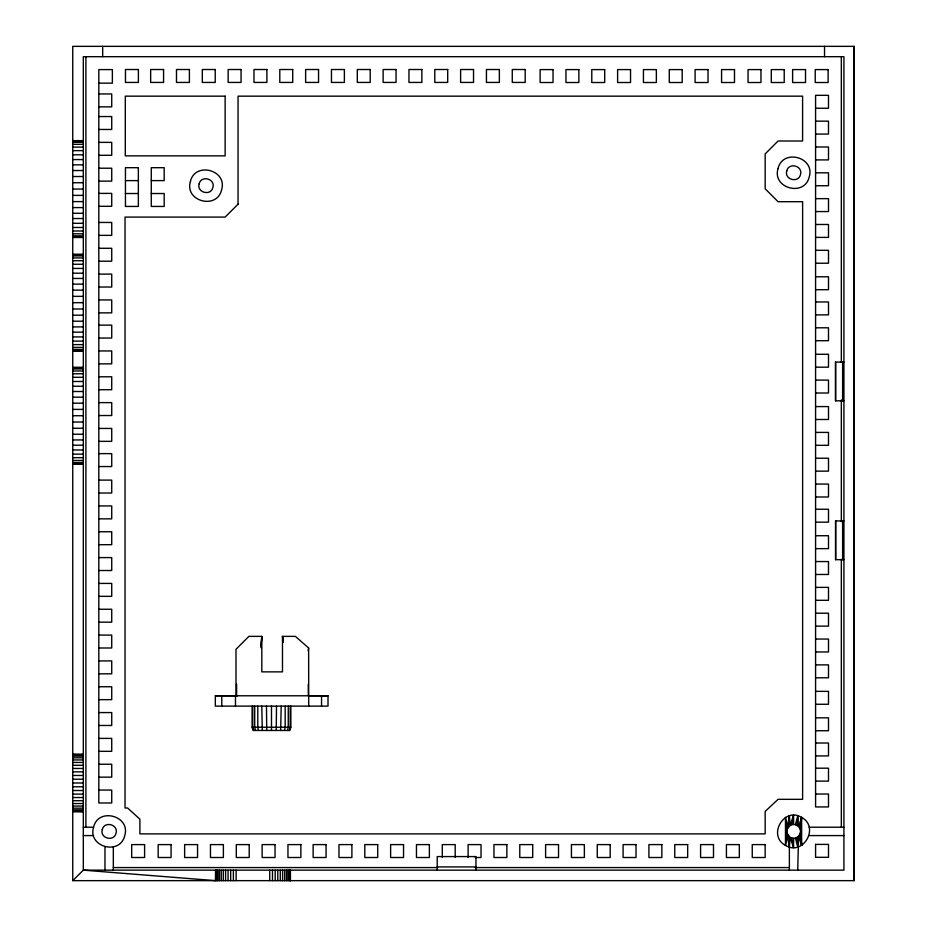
<?xml version="1.0" encoding="UTF-8"?>
<svg xmlns="http://www.w3.org/2000/svg" width="927" height="927" viewBox="0 0 927 927"><rect width="100%" height="100%" fill="white"/><g stroke="black" fill="none" stroke-linecap="round" stroke-linejoin="round"><path stroke-width="1.39" d="M854.103 880.65L854.103 46.35L72.746 46.35L72.746 880.65L854.103 880.65L854.103 46.35L854.254 570.522M789.375 870.152L789.375 847L786.919 833.199L785.482 845.389L785.482 817.429L786.919 833.199L790.152 837.429L793.558 847.545L793.639 838.367C803.755 837.602 800.36 823.836 801.635 817.429C784.068 806.374 767.139 835.691 785.482 845.389C803.049 856.432 819.978 827.116 801.635 817.429L798.553 826.478L800.36 829.607L801.635 845.389L798.553 836.328L797.741 870.152M788.715 826.478L789.375 815.806L790.152 825.378L786.919 829.607L785.482 845.389M797.116 825.378L797.741 815.806L795.436 824.682L798.553 826.478L797.741 815.806M260.974 647.695L261.82 636.374L248.899 636.374L235.991 649.294L235.991 695.783M276.246 730.464L276.501 706.119M787.614 834.879L789.375 847L790.152 837.429L793.639 838.367M260.904 646.212L261.82 636.374L261.82 671.866L282.48 671.866L282.48 636.374L295.389 636.374L308.633 647.996L308.726 706.119M800.36 829.607L801.635 817.429L801.635 845.389L799.665 834.879M93.557 827.22C87.428 847.058 120.128 855.818 124.739 835.586C130.869 815.76 98.158 806.988 93.557 827.22L83.314 827.22M787.614 827.927L789.375 815.806L786.919 829.607L785.482 817.429M280.684 730.464L281.171 706.119M308.146 650.777L308.633 647.996M793.558 815.262L790.152 825.378L791.832 824.682L793.558 815.262L793.639 824.451L795.436 824.682M799.665 827.927L801.635 817.429M284.485 730.464L285.18 727.231L285.18 706.119M287.416 730.464L288.262 727.231L288.262 706.119M289.247 730.464L290.197 727.231L290.197 706.119M290.858 706.119L290.858 727.231L289.873 730.464L253.094 730.464L252.109 727.231L252.109 706.119M72.746 880.65L83.314 870.152L843.918 870.152L843.918 56.686L83.314 56.686L83.314 870.152L215.458 880.65L215.528 870.152M791.832 824.682L793.639 824.451M98.818 83.152L112.376 83.152L112.376 69.595L98.818 69.595L98.818 802.979L111.727 802.979L111.727 790.059L98.818 790.059M98.818 93.951L111.727 93.951L111.727 106.86L98.818 106.86M815.586 108.25L828.495 108.25L828.495 95.33L815.586 95.33L815.586 806.942L828.495 806.942L828.495 794.022L815.586 794.022M98.818 116.547L111.727 116.547L111.727 129.467L98.818 129.467M815.586 121.159L828.495 121.159L828.495 134.079L815.586 134.079M72.746 140.626L83.314 140.626M72.746 141.043L83.314 141.043M72.746 142.283L83.314 142.283M98.818 142.376L111.727 142.376L111.727 155.296L98.818 155.296M72.746 144.311L83.314 144.311M815.586 146.987L828.495 146.987L828.495 159.907L815.586 159.907M72.746 147.115L83.314 147.115M72.746 150.637L83.314 150.637M72.746 154.809L83.314 154.809M72.746 159.571L83.314 159.571M72.746 164.844L83.314 164.844M98.818 168.216L111.727 168.216L111.727 181.124L98.818 181.124M72.746 170.522L83.314 170.522M815.586 172.816L828.495 172.816L828.495 185.736L815.586 185.736M72.746 176.524L83.314 176.524M125.446 180.614L138.355 180.614M151.275 180.614L164.183 180.614L164.183 167.694L151.275 167.694L151.275 206.443L164.183 206.443L164.183 193.523L151.275 193.523M72.746 182.735L83.314 182.735M72.746 189.062L83.314 189.062M98.818 193.395L111.727 193.395L111.727 206.304L98.818 206.304M125.446 193.523L138.355 193.523M72.746 195.377L83.314 195.377M815.586 198.645L828.495 198.645L828.495 211.565L815.586 211.565M72.746 201.599L83.314 201.599M72.746 207.59L83.314 207.59M72.746 213.28L83.314 213.28M72.746 218.54L83.314 218.54M98.818 222.457L111.727 222.457L111.727 235.365L98.818 235.365M72.746 223.303L83.314 223.303M815.586 224.485L828.495 224.485L828.495 237.393L815.586 237.393M72.746 227.486L83.314 227.486M72.746 230.997L83.314 230.997M72.746 233.801L83.314 233.801M72.746 235.84L83.314 235.84M72.746 237.08L83.314 237.08M72.746 237.486L83.314 237.486M98.818 248.285L111.727 248.285L111.727 261.194L98.818 261.194M815.586 250.313L828.495 250.313L828.495 263.222L815.586 263.222M72.746 254.265L83.314 254.265M72.746 254.658L83.314 254.658M72.746 255.898L83.314 255.898M72.746 257.926L83.314 257.926M72.746 260.73L83.314 260.73M72.746 264.253L83.314 264.253M72.746 268.436L83.314 268.436M72.746 273.198L83.314 273.198M98.818 274.114L111.727 274.114L111.727 287.022L98.818 287.022M815.586 276.779L828.495 276.779L828.495 289.699L815.586 289.699M72.746 278.459L83.314 278.459M72.746 284.137L83.314 284.137M72.746 290.139L83.314 290.139M72.746 296.35L83.314 296.35M98.818 299.942L111.727 299.942L111.727 312.863L98.818 312.863M815.586 301.97L828.495 301.97L828.495 314.879L815.586 314.879M72.746 302.677L83.314 302.677M72.746 308.992L83.314 308.992M72.746 315.215L83.314 315.215M72.746 321.205L83.314 321.205M98.818 325.122L111.727 325.122L111.727 338.042L98.818 338.042M72.746 326.895L83.314 326.895M815.586 327.799L828.495 327.799L828.495 340.707L815.586 340.707M72.746 332.156L83.314 332.156M72.746 336.918L83.314 336.918M72.746 341.101L83.314 341.101M72.746 344.624L83.314 344.624M72.746 347.416L83.314 347.416M72.746 349.456L83.314 349.456M72.746 350.696L83.314 350.696M98.818 350.951L111.727 350.951L111.727 363.871L98.818 363.871M72.746 351.078L83.314 351.078M815.586 354.276L828.495 354.276L828.495 367.185L815.586 367.185M843.918 362.086L835.517 362.086L835.517 400.823L843.918 400.823M72.746 367.289L83.314 367.289M72.746 367.706L83.314 367.706M72.746 368.946L83.314 368.946M72.746 370.974L83.314 370.974M72.746 373.778L83.314 373.778M98.818 376.791L111.727 376.791L111.727 389.699L98.818 389.699M72.746 377.301L83.314 377.301M815.586 380.105L828.495 380.105L828.495 393.013L815.586 393.013M72.746 381.484L83.314 381.484M72.746 386.246L83.314 386.246M72.746 391.507L83.314 391.507M72.746 397.185L83.314 397.185M98.818 402.619L111.727 402.619L111.727 415.528L98.818 415.528M72.746 403.187L83.314 403.187M815.586 406.582L828.495 406.582L828.495 419.491L815.586 419.491M72.746 409.398L83.314 409.398M72.746 415.725L83.314 415.725M72.746 422.04L83.314 422.04M72.746 428.262L83.314 428.262M98.818 428.448L111.727 428.448L111.727 441.356L98.818 441.356M815.586 432.411L828.495 432.411L828.495 445.319L815.586 445.319M72.746 434.253L83.314 434.253M72.746 439.943L83.314 439.943M72.746 445.203L83.314 445.203M72.746 449.966L83.314 449.966M98.818 453.627L111.727 453.627L111.727 466.548L98.818 466.548M72.746 454.149L83.314 454.149M72.746 457.671L83.314 457.671M815.586 458.239L828.495 458.239L828.495 471.148L815.586 471.148M72.746 460.464L83.314 460.464M72.746 462.503L83.314 462.503M72.746 463.743L83.314 463.743M72.746 464.149L83.314 464.149M98.818 480.105L111.727 480.105L111.727 493.025L98.818 493.025M815.586 484.068L828.495 484.068L828.495 496.988L815.586 496.988M98.818 505.933L111.727 505.933L111.727 518.853L98.818 518.853M815.586 509.247L828.495 509.247L828.495 522.168L815.586 522.168M843.918 520.939L835.517 520.939L835.517 559.676L843.918 559.676M98.818 531.762L111.727 531.762L111.727 544.682L98.818 544.682M815.586 535.725L828.495 535.725L828.495 548.645L815.586 548.645M98.818 557.59L111.727 557.59L111.727 570.511L98.818 570.511M815.586 561.553L828.495 561.553L828.495 574.473L815.586 574.473M98.818 583.419L111.727 583.419L111.727 596.339L98.818 596.339M815.586 587.382L828.495 587.382L828.495 600.302L815.586 600.302M98.818 609.248L111.727 609.248L111.727 622.168L98.818 622.168M815.586 613.211L828.495 613.211L828.495 626.131L815.586 626.131M98.818 635.088L111.727 635.088L111.727 647.996L98.818 647.996M815.586 639.051L828.495 639.051L828.495 651.959L815.586 651.959M98.818 660.916L111.727 660.916L111.727 673.825L98.818 673.825M815.586 664.879L828.495 664.879L828.495 677.788L815.586 677.788M98.818 686.745L111.727 686.745L111.727 699.653L98.818 699.653M815.586 691.357L828.495 691.357L828.495 704.265L815.586 704.265M321.553 695.76L328.007 695.76L328.007 706.119L215.331 706.119L215.331 695.76L237.544 695.771M215.331 695.783L328.007 695.783L308.285 695.76L308.285 684.138M98.818 712.573L111.727 712.573L111.727 725.482L98.818 725.482M815.586 717.822L828.495 717.822L828.495 730.743L815.586 730.743M252.109 727.231L290.858 727.231M98.818 738.402L111.727 738.402L111.727 751.322L98.818 751.322M815.586 743.014L828.495 743.014L828.495 755.922L815.586 755.922M72.746 754.057L83.314 754.184M72.746 754.926L83.314 754.926M72.746 756.142L83.314 756.142M72.746 757.822L83.314 757.822M72.746 759.943L83.314 759.943M72.746 762.446L83.314 762.446M98.818 764.23L111.727 764.23L111.727 777.15L98.818 777.15M72.746 765.296L83.314 765.296M815.586 768.193L828.495 768.193L828.495 781.113L815.586 781.113M72.746 768.46L83.314 768.46M72.746 771.867L83.314 771.867M72.746 775.47L83.314 775.47M72.746 779.201L83.314 779.201M72.746 782.991L83.314 782.991M72.746 786.78L83.314 786.78M72.746 790.511L83.314 790.511M72.746 794.115L83.314 794.115M72.746 797.521L83.314 797.521M72.746 800.685L83.314 800.685M72.746 803.535L83.314 803.535M72.746 806.05L83.314 806.05M72.746 808.159L83.314 808.159M72.746 809.839L83.314 809.839M72.746 811.055L83.314 811.055M72.746 811.797L83.314 811.925M809.155 827.22L843.918 827.22M83.314 835.586L93.557 835.586M809.155 835.586L843.918 835.586M815.586 844.393L828.495 844.393L828.495 857.313L815.586 857.313L815.586 844.288M475.296 857.51L481.032 857.51L481.032 844.601L468.123 844.601L468.123 857.51M437.22 866.919L475.968 866.919M113.326 867.568L437.602 867.568M475.238 867.568L789.375 867.568M253.731 730.464L252.77 727.231L252.77 706.119M255.562 730.464L254.705 727.231L254.705 706.119M795.436 838.124L797.741 847L797.116 837.429M258.482 730.464L257.787 727.231L257.787 706.119M791.832 838.124L793.558 847.545M262.295 730.464L261.796 706.119M283.291 641.994L282.48 636.374L283.141 642.029M800.36 833.199L801.635 845.389M266.733 730.464L266.478 706.119M788.715 836.328L789.375 847M854.103 119.931L854.254 132.19M842.62 362.086L842.62 400.823M842.62 520.939L842.62 559.676M841.334 56.686L841.334 362.295M841.334 399.954L841.334 521.611M841.334 559.271L841.334 827.22M835.609 362.086L835.609 400.823M835.748 520.939L835.748 559.676M824.543 46.35L824.543 56.686M475.968 870.152L475.968 856.583L437.22 856.583L437.22 870.152M455.203 857.51L455.203 844.601L442.295 844.601L442.295 857.51M321.553 695.783L321.553 706.119M290.394 870.152L290.394 880.65M290.336 870.152L290.336 880.65M289.896 870.152L289.896 880.65M289.085 870.152L289.085 880.65M287.926 870.152L287.926 880.65M286.431 870.152L286.431 880.65M284.635 870.152L284.635 880.65M282.573 870.152L282.573 880.65M280.278 870.152L280.278 880.65M277.799 870.152L277.799 880.65M275.18 870.152L275.18 880.65M272.48 870.152L272.48 880.65M271.484 706.119L271.484 730.464M269.734 870.152L269.734 880.65M236.605 684.138L236.605 695.76M236.13 870.152L236.13 880.65M235.481 695.783L235.481 706.119M233.384 870.152L233.384 880.65M230.684 870.152L230.684 880.65M228.065 870.152L228.065 880.65M225.585 870.152L225.585 880.65M223.291 870.152L223.291 880.65M221.785 695.783L221.785 706.119M221.229 870.152L221.229 880.65M219.432 870.152L219.432 880.65M217.938 870.152L217.938 880.65M216.767 870.152L216.767 880.65M215.956 870.152L215.956 880.65M113.326 847L113.326 870.152M104.971 847L104.971 870.152M102.688 46.35L102.688 56.686M85.898 56.686L85.898 827.22M102.283 829.561C99.595 838.286 113.986 842.145 116.014 833.246C118.702 824.52 104.311 820.662 102.283 829.561M190.417 181.483C184.288 201.31 216.988 210.07 221.599 189.838C227.729 170.012 195.029 161.252 190.417 181.483M199.143 183.824C196.454 192.549 210.846 196.397 212.874 187.497C215.562 178.772 201.171 174.925 199.143 183.824M778.043 168.563C771.913 188.39 804.624 197.161 809.225 176.93C815.354 157.092 782.655 148.332 778.043 168.563M786.768 170.904C784.08 179.629 798.471 183.488 800.499 174.589C803.188 165.863 788.807 162.005 786.768 170.904M238.054 204.172L225.134 217.092L125.041 217.092L125.041 808.008L127.625 808.008L139.896 819.178L139.896 833.883L765.169 833.883L765.169 811.403L778.077 799.329L802.62 799.329L802.62 201.704L778.077 201.704L765.169 188.784L765.169 153.917L778.077 141.008L802.585 141.008L802.585 96.165L238.054 96.165L238.054 204.172M138.39 69.513L125.469 69.513L125.469 82.433L138.39 82.433L138.39 69.513M163.569 69.513L150.661 69.513L150.661 82.433L163.569 82.433L163.569 69.513M189.398 69.513L176.489 69.513L176.489 82.433L189.398 82.433L189.398 69.513M215.226 69.513L202.318 69.513L202.318 82.433L215.226 82.433L215.226 69.513M241.066 69.513L228.146 69.513L228.146 82.433L241.066 82.433L241.066 69.513M266.895 69.513L253.975 69.513L253.975 82.433L266.895 82.433L266.895 69.513M292.723 69.513L279.803 69.513L279.803 82.433L292.723 82.433L292.723 69.513M318.552 69.513L305.632 69.513L305.632 82.433L318.552 82.433L318.552 69.513M344.38 69.513L331.46 69.513L331.46 82.433L344.38 82.433L344.38 69.513M370.209 69.513L357.301 69.513L357.301 82.433L370.209 82.433L370.209 69.513M396.038 69.513L383.129 69.513L383.129 82.433L396.038 82.433L396.038 69.513M421.866 69.513L408.958 69.513L408.958 82.433L421.866 82.433L421.866 69.513M447.695 69.513L434.786 69.513L434.786 82.433L447.695 82.433L447.695 69.513M473.535 69.513L460.615 69.513L460.615 82.433L473.535 82.433L473.535 69.513M499.363 69.513L486.443 69.513L486.443 82.433L499.363 82.433L499.363 69.513M525.192 69.513L512.272 69.513L512.272 82.433L525.192 82.433L525.192 69.513M553.037 69.595L540.128 69.595L540.128 82.515L553.037 82.515L553.037 69.595M578.865 69.595L565.957 69.595L565.957 82.515L578.865 82.515L578.865 69.595M604.694 69.595L591.785 69.595L591.785 82.515L604.694 82.515L604.694 69.595M630.534 69.595L617.614 69.595L617.614 82.515L630.534 82.515L630.534 69.595M656.362 69.595L643.442 69.595L643.442 82.515L656.362 82.515L656.362 69.595M682.191 69.595L669.271 69.595L669.271 82.515L682.191 82.515L682.191 69.595M708.019 69.595L695.099 69.595L695.099 82.515L708.019 82.515L708.019 69.595M734.497 69.595L721.577 69.595L721.577 82.515L734.497 82.515L734.497 69.595M760.974 69.595L748.054 69.595L748.054 82.515L760.974 82.515L760.974 69.595M784.219 69.595L771.299 69.595L771.299 82.515L784.219 82.515L784.219 69.595M805.528 69.595L792.608 69.595L792.608 82.515L805.528 82.515L805.528 69.595M828.124 69.595L815.215 69.595L815.215 82.515L828.124 82.515L828.124 69.595M225.134 96.165L125.296 96.165L125.296 155.863L225.134 155.863L225.134 96.165M138.355 167.694L125.446 167.694L125.446 206.443L138.355 206.443L138.355 167.694M144.6 844.601L131.692 844.601L131.692 857.51L144.6 857.51L144.6 844.601M171.078 844.601L158.169 844.601L158.169 857.51L171.078 857.51L171.078 844.601M197.555 844.601L184.635 844.601L184.635 857.51L197.555 857.51L197.555 844.601M223.384 844.601L210.464 844.601L210.464 857.51L223.384 857.51L223.384 844.601M249.212 844.601L236.304 844.601L236.304 857.51L249.212 857.51L249.212 844.601M275.041 844.601L262.132 844.601L262.132 857.51L275.041 857.51L275.041 844.601M300.869 844.601L287.961 844.601L287.961 857.51L300.869 857.51L300.869 844.601M326.061 844.601L313.141 844.601L313.141 857.51L326.061 857.51L326.061 844.601M351.889 844.601L338.969 844.601L338.969 857.51L351.889 857.51L351.889 844.601M377.718 844.601L364.798 844.601L364.798 857.51L377.718 857.51L377.718 844.601M403.546 844.601L390.626 844.601L390.626 857.51L403.546 857.51L403.546 844.601M429.375 844.601L416.466 844.601L416.466 857.51L429.375 857.51L429.375 844.601M506.86 844.601L493.952 844.601L493.952 857.51L506.86 857.51L506.86 844.601M532.701 844.601L519.78 844.601L519.78 857.51L532.701 857.51L532.701 844.601M558.529 844.601L545.609 844.601L545.609 857.51L558.529 857.51L558.529 844.601M584.358 844.601L571.438 844.601L571.438 857.51L584.358 857.51L584.358 844.601M610.186 844.601L597.266 844.601L597.266 857.51L610.186 857.51L610.186 844.601M636.015 844.601L623.095 844.601L623.095 857.51L636.015 857.51L636.015 844.601M661.843 844.601L648.923 844.601L648.923 857.51L661.843 857.51L661.843 844.601M687.672 844.601L674.763 844.601L674.763 857.51L687.672 857.51L687.672 844.601M713.5 844.601L700.592 844.601L700.592 857.51L713.5 857.51L713.5 844.601M739.329 844.601L726.42 844.601L726.42 857.51L739.329 857.51L739.329 844.601M765.157 844.601L752.249 844.601L752.249 857.51L765.157 857.51L765.157 844.601"/></g></svg>
